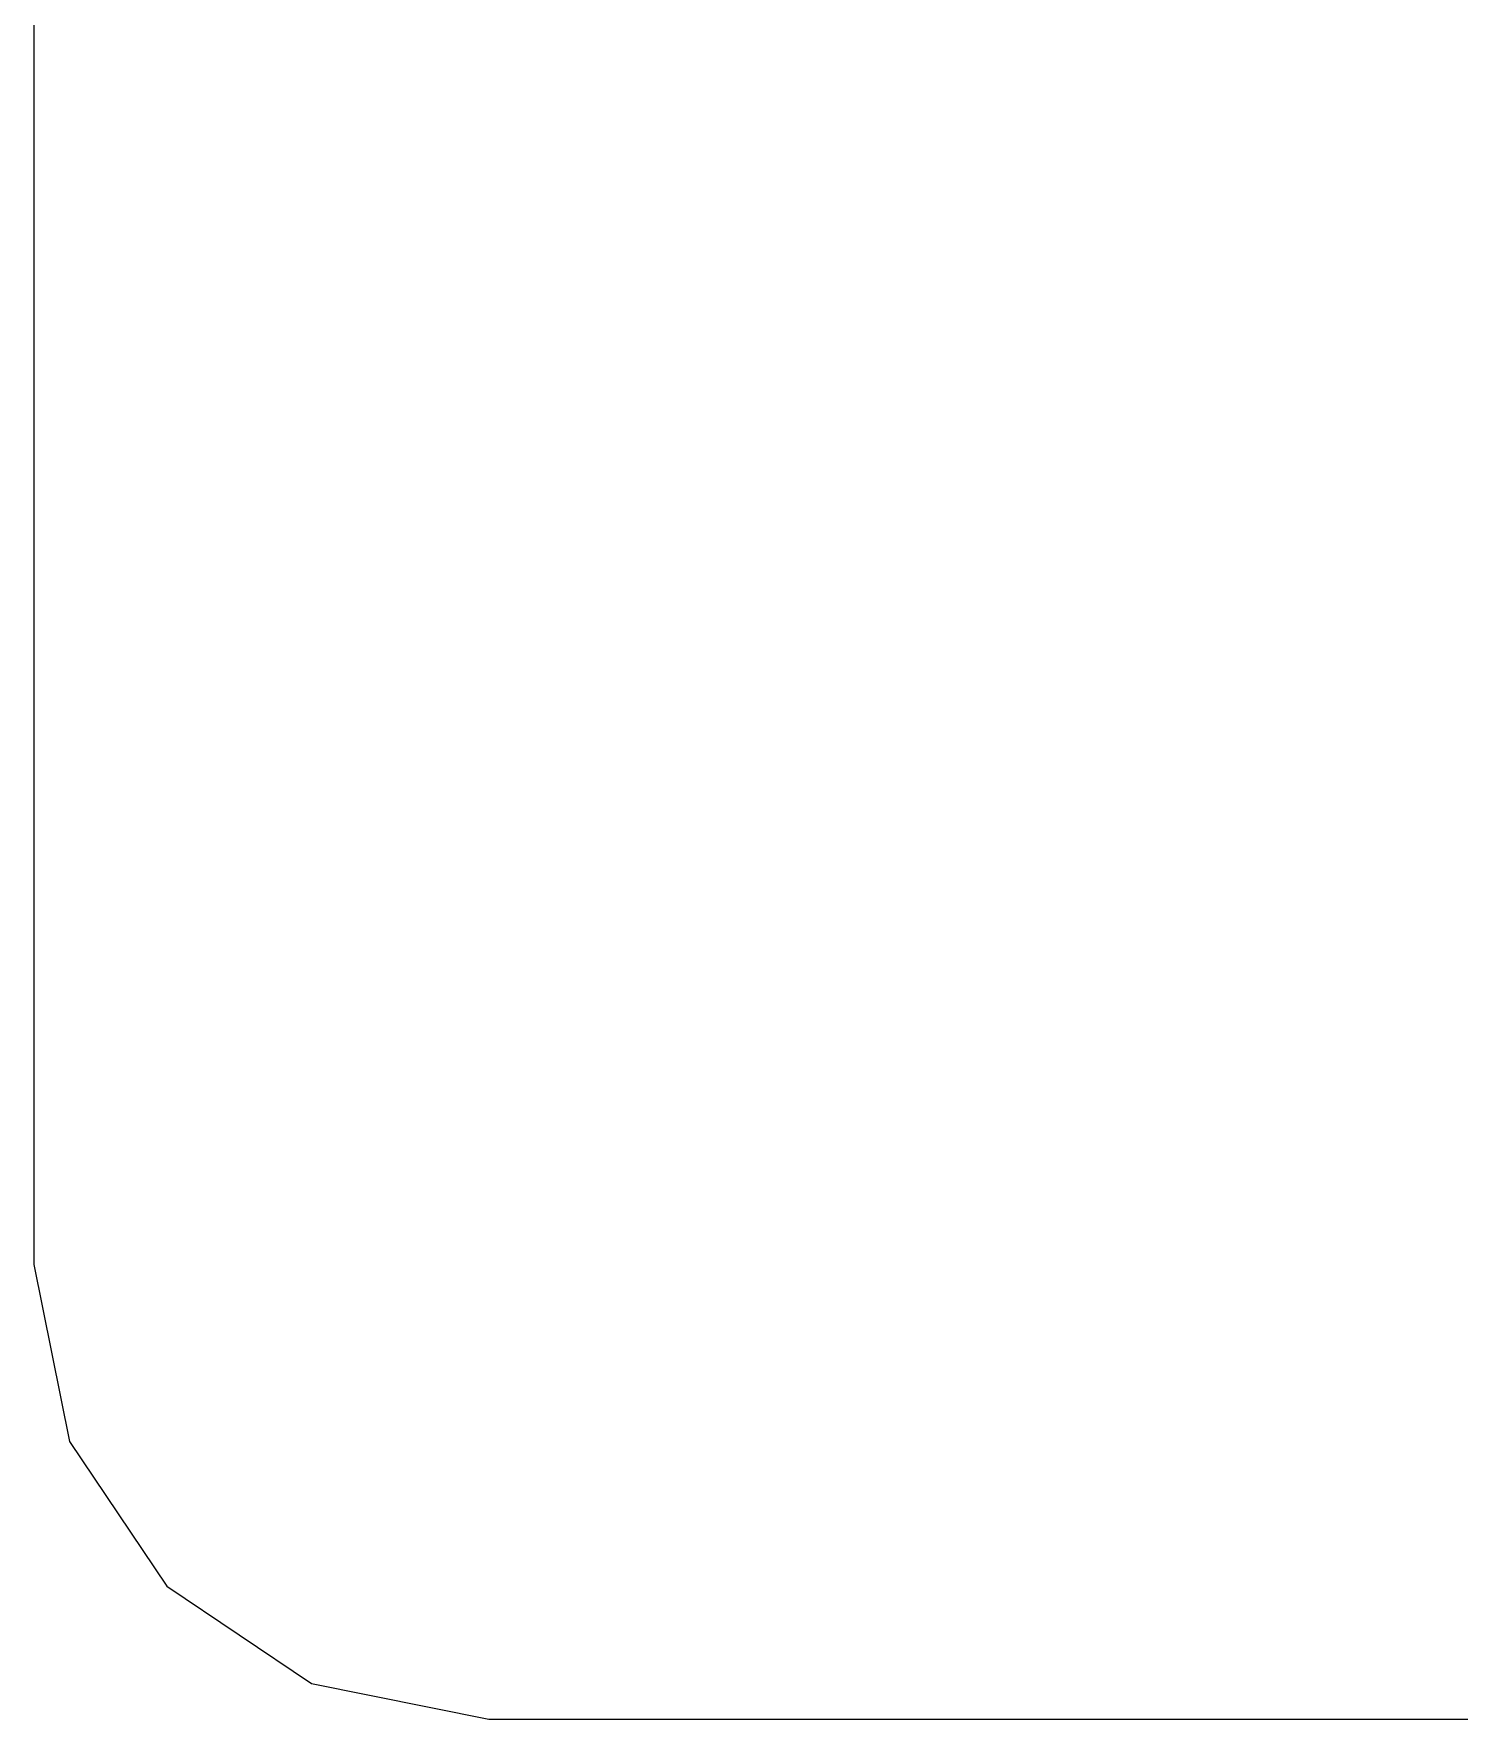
# Model space of a CAD drawing. Extents: x -8 to 237, y -180 to 890.
# Drawn here: x -8.38 to -3.1, y 213.93 to 220.18 of the extents above; entities that cross this region are included whole.
import ezdxf

# ---------------------------------------------------------------- set-up
doc = ezdxf.new("R2010")
doc.units = 0

msp = doc.modelspace()

# ---------------------------------------------------------------- linework, layer by layer
at = {"layer": 'Layer 1'}
for p, q in [((-8.38086, 222.31344), (-8.38086, 215.619)), ((-8.38086, 222.31344), (-8.38086, 215.619)), ((-8.38086, 222.31344), (-8.38086, 215.619)), ((-8.38086, 222.31344), (-8.38086, 215.619)), ((-8.38086, 222.31344), (-8.38086, 215.619)), ((-8.38086, 222.31344), (-8.38086, 215.619)), ((-8.38086, 222.31344), (-8.38086, 215.619)), ((-8.38086, 222.31344), (-8.38086, 215.619)), ((-8.38086, 222.31344), (-8.38086, 215.619)), ((-8.38086, 222.31344), (-8.38086, 215.619)), ((-8.38086, 222.31344), (-8.38086, 215.619)), ((-8.38086, 222.31344), (-8.38086, 215.619)), ((-8.38086, 222.31344), (-8.38086, 215.619)), ((-8.38086, 222.31344), (-8.38086, 215.619)), ((-8.38086, 222.31344), (-8.38086, 215.619)), ((-8.38086, 222.31344), (-8.38086, 215.619)), ((-8.38086, 222.31344), (-8.38086, 215.619)), ((-8.38086, 222.31344), (-8.38086, 215.619)), ((-8.38086, 222.31344), (-8.38086, 215.619)), ((-8.38086, 222.31344), (-8.38086, 215.619)), ((-8.38086, 222.31344), (-8.38086, 215.619)), ((-8.38086, 222.31344), (-8.38086, 215.619)), ((-8.38086, 222.31344), (-8.38086, 215.619)), ((-8.38086, 222.31344), (-8.38086, 215.619)), ((-8.38086, 222.31344), (-8.38086, 215.619)), ((-8.38086, 222.31344), (-8.38086, 215.619)), ((-8.38086, 222.31344), (-8.38086, 215.619)), ((-8.38086, 222.31344), (-8.38086, 215.619)), ((-8.38086, 222.31344), (-8.38086, 215.619)), ((-8.38086, 222.31344), (-8.38086, 215.619)), ((-8.38086, 222.31344), (-8.38086, 215.619)), ((-8.38086, 222.31344), (-8.38086, 215.619)), ((-8.38086, 222.31344), (-8.38086, 215.619)), ((-8.38086, 222.31344), (-8.38086, 215.619)), ((-8.38086, 222.31344), (-8.38086, 215.619)), ((-8.38086, 222.31344), (-8.38086, 215.619)), ((-8.38086, 222.31344), (-8.38086, 215.619)), ((-8.38086, 222.31344), (-8.38086, 215.619)), ((-8.38086, 222.31344), (-8.38086, 215.619)), ((-8.38086, 222.31344), (-8.38086, 215.619)), ((-8.38086, 222.31344), (-8.38086, 215.619)), ((-8.38086, 222.31344), (-8.38086, 215.619)), ((-8.38086, 222.31344), (-8.38086, 215.619)), ((-8.38086, 222.31344), (-8.38086, 215.619)), ((-8.38086, 222.31344), (-8.38086, 215.619)), ((-8.38086, 222.31344), (-8.38086, 215.619)), ((-8.38086, 222.31344), (-8.38086, 215.619)), ((-8.38086, 222.31344), (-8.38086, 215.619)), ((-8.38086, 222.31344), (-8.38086, 215.619)), ((-8.38086, 222.31344), (-8.38086, 215.619)), ((-8.38086, 222.31344), (-8.38086, 215.619)), ((-8.38086, 222.31344), (-8.38086, 215.619)), ((-8.38086, 222.31344), (-8.38086, 215.619)), ((-8.38086, 222.31344), (-8.38086, 215.619)), ((-8.38086, 222.31344), (-8.38086, 215.619)), ((-8.38086, 222.31344), (-8.38086, 215.619)), ((-8.38086, 222.31344), (-8.38086, 215.619)), ((-8.38086, 222.31344), (-8.38086, 215.619)), ((-8.38086, 222.31344), (-8.38086, 215.619)), ((-8.38086, 222.31344), (-8.38086, 215.619)), ((-8.38086, 222.31344), (-8.38086, 215.619)), ((-8.38086, 222.31344), (-8.38086, 215.619)), ((-8.38086, 222.31344), (-8.38086, 215.619)), ((-8.38086, 222.31344), (-8.38086, 215.619)), ((-8.38086, 222.31344), (-8.38086, 215.619)), ((-8.38086, 222.31344), (-8.38086, 215.619)), ((-8.38086, 222.31344), (-8.38086, 215.619)), ((-8.38086, 222.31344), (-8.38086, 215.619)), ((-8.38086, 222.31344), (-8.38086, 215.619)), ((-8.38086, 222.31344), (-8.38086, 215.619)), ((-8.38086, 222.31344), (-8.38086, 215.619)), ((-8.38086, 222.31344), (-8.38086, 215.619)), ((-8.38086, 222.31344), (-8.38086, 215.619)), ((-8.38086, 222.31344), (-8.38086, 215.619)), ((-8.38086, 222.31344), (-8.38086, 215.619)), ((-8.38086, 222.31344), (-8.38086, 215.619)), ((-8.38086, 222.31344), (-8.38086, 215.619)), ((-8.38086, 222.31344), (-8.38086, 215.619)), ((-8.38086, 222.31344), (-8.38086, 215.619)), ((-8.38086, 222.31344), (-8.38086, 215.619)), ((-8.38086, 222.31344), (-8.38086, 215.619)), ((-8.38086, 222.31344), (-8.38086, 215.619)), ((-8.38086, 222.31344), (-8.38086, 215.619)), ((-8.38086, 222.31344), (-8.38086, 215.619)), ((-8.38086, 222.31344), (-8.38086, 215.619)), ((-8.38086, 222.31344), (-8.38086, 215.619)), ((-8.38086, 222.31344), (-8.38086, 215.619)), ((-8.38086, 222.31344), (-8.38086, 215.619)), ((-8.38086, 222.31344), (-8.38086, 215.619)), ((-8.38086, 222.31344), (-8.38086, 215.619)), ((-8.38086, 222.31344), (-8.38086, 215.619)), ((-8.38086, 222.31344), (-8.38086, 215.619)), ((-8.38086, 222.31344), (-8.38086, 215.619)), ((-8.38086, 222.31344), (-8.38086, 215.619)), ((-8.38086, 222.31344), (-8.38086, 215.619)), ((-8.38086, 222.31344), (-8.38086, 215.619)), ((-8.38086, 222.31344), (-8.38086, 215.619)), ((-8.38086, 222.31344), (-8.38086, 215.619)), ((-8.38086, 222.31344), (-8.38086, 215.619)), ((-8.38086, 222.31344), (-8.38086, 215.619)), ((-8.38086, 222.31344), (-8.38086, 215.619)), ((-8.38086, 222.31344), (-8.38086, 215.619)), ((-8.38086, 222.31344), (-8.38086, 215.619)), ((-8.38086, 222.31344), (-8.38086, 215.619)), ((-8.38086, 222.31344), (-8.38086, 215.619)), ((-8.38086, 222.31344), (-8.38086, 215.619)), ((-8.38086, 222.31344), (-8.38086, 215.619)), ((-8.38086, 222.31344), (-8.38086, 215.619)), ((-8.38086, 222.31344), (-8.38086, 215.619)), ((-8.38086, 222.31344), (-8.38086, 215.619)), ((-8.38086, 222.31344), (-8.38086, 215.619)), ((-8.38086, 222.31344), (-8.38086, 215.619)), ((-8.38086, 222.31344), (-8.38086, 215.619)), ((-8.38086, 222.31344), (-8.38086, 215.619)), ((-8.38086, 222.31344), (-8.38086, 215.619)), ((-8.38086, 222.31344), (-8.38086, 215.619)), ((-8.38086, 222.31344), (-8.38086, 215.619)), ((-8.38086, 222.31344), (-8.38086, 215.619)), ((-8.38086, 222.31344), (-8.38086, 215.619)), ((-8.38086, 222.31344), (-8.38086, 215.619)), ((-8.38086, 222.31344), (-8.38086, 215.619)), ((-8.38086, 222.31344), (-8.38086, 215.619)), ((-8.38086, 222.31344), (-8.38086, 215.619)), ((-8.38086, 222.31344), (-8.38086, 215.619)), ((-8.38086, 215.619), (-8.248299, 214.962406)), ((-8.38086, 215.619), (-8.248299, 214.962406)), ((-8.38086, 215.619), (-8.248299, 214.962406)), ((-8.38086, 215.619), (-8.248299, 214.962406)), ((-8.38086, 215.619), (-8.248299, 214.962406)), ((-8.38086, 215.619), (-8.248299, 214.962406)), ((-8.38086, 215.619), (-8.248299, 214.962406)), ((-8.38086, 215.619), (-8.248299, 214.962406)), ((-8.38086, 215.619), (-8.248299, 214.962406)), ((-8.38086, 215.619), (-8.248299, 214.962406)), ((-8.38086, 215.619), (-8.248299, 214.962406)), ((-8.38086, 215.619), (-8.248299, 214.962406)), ((-8.38086, 215.619), (-8.248299, 214.962406)), ((-8.38086, 215.619), (-8.248299, 214.962406)), ((-8.38086, 215.619), (-8.248299, 214.962406)), ((-8.38086, 215.619), (-8.248299, 214.962406)), ((-8.38086, 215.619), (-8.248299, 214.962406)), ((-8.38086, 215.619), (-8.248299, 214.962406)), ((-8.38086, 215.619), (-8.248299, 214.962406)), ((-8.38086, 215.619), (-8.248299, 214.962406)), ((-8.38086, 215.619), (-8.248299, 214.962406)), ((-8.38086, 215.619), (-8.248299, 214.962406)), ((-8.38086, 215.619), (-8.248299, 214.962406)), ((-8.38086, 215.619), (-8.248299, 214.962406)), ((-8.38086, 215.619), (-8.248299, 214.962406)), ((-8.38086, 215.619), (-8.248299, 214.962406)), ((-8.38086, 215.619), (-8.248299, 214.962406)), ((-8.38086, 215.619), (-8.248299, 214.962406)), ((-8.38086, 215.619), (-8.248299, 214.962406)), ((-8.38086, 215.619), (-8.248299, 214.962406)), ((-8.38086, 215.619), (-8.248299, 214.962406)), ((-8.38086, 215.619), (-8.248299, 214.962406)), ((-8.38086, 215.619), (-8.248299, 214.962406)), ((-8.38086, 215.619), (-8.248299, 214.962406)), ((-8.38086, 215.619), (-8.248299, 214.962406)), ((-8.38086, 215.619), (-8.248299, 214.962406)), ((-8.38086, 215.619), (-8.248299, 214.962406)), ((-8.38086, 215.619), (-8.248299, 214.962406)), ((-8.38086, 215.619), (-8.248299, 214.962406)), ((-8.38086, 215.619), (-8.248299, 214.962406)), ((-8.38086, 215.619), (-8.248299, 214.962406)), ((-8.38086, 215.619), (-8.248299, 214.962406)), ((-8.38086, 215.619), (-8.248299, 214.962406)), ((-8.38086, 215.619), (-8.248299, 214.962406)), ((-8.38086, 215.619), (-8.248299, 214.962406)), ((-8.38086, 215.619), (-8.248299, 214.962406)), ((-8.38086, 215.619), (-8.248299, 214.962406)), ((-8.38086, 215.619), (-8.248299, 214.962406)), ((-8.38086, 215.619), (-8.248299, 214.962406)), ((-8.38086, 215.619), (-8.248299, 214.962406)), ((-8.38086, 215.619), (-8.248299, 214.962406)), ((-8.38086, 215.619), (-8.248299, 214.962406)), ((-8.38086, 215.619), (-8.248299, 214.962406)), ((-8.38086, 215.619), (-8.248299, 214.962406)), ((-8.38086, 215.619), (-8.248299, 214.962406)), ((-8.38086, 215.619), (-8.248299, 214.962406)), ((-8.38086, 215.619), (-8.248299, 214.962406)), ((-8.38086, 215.619), (-8.248299, 214.962406)), ((-8.38086, 215.619), (-8.248299, 214.962406)), ((-8.38086, 215.619), (-8.248299, 214.962406)), ((-8.38086, 215.619), (-8.248299, 214.962406)), ((-8.38086, 215.619), (-8.248299, 214.962406)), ((-8.38086, 215.619), (-8.248299, 214.962406)), ((-8.38086, 215.619), (-8.248299, 214.962406)), ((-8.38086, 215.619), (-8.248299, 214.962406)), ((-8.38086, 215.619), (-8.248299, 214.962406)), ((-8.38086, 215.619), (-8.248299, 214.962406)), ((-8.38086, 215.619), (-8.248299, 214.962406)), ((-8.38086, 215.619), (-8.248299, 214.962406)), ((-8.38086, 215.619), (-8.248299, 214.962406)), ((-8.38086, 215.619), (-8.248299, 214.962406)), ((-8.38086, 215.619), (-8.248299, 214.962406)), ((-8.38086, 215.619), (-8.248299, 214.962406)), ((-8.38086, 215.619), (-8.248299, 214.962406)), ((-8.38086, 215.619), (-8.248299, 214.962406)), ((-8.38086, 215.619), (-8.248299, 214.962406)), ((-8.38086, 215.619), (-8.248299, 214.962406)), ((-8.38086, 215.619), (-8.248299, 214.962406)), ((-8.38086, 215.619), (-8.248299, 214.962406)), ((-8.38086, 215.619), (-8.248299, 214.962406)), ((-8.38086, 215.619), (-8.248299, 214.962406)), ((-8.38086, 215.619), (-8.248299, 214.962406)), ((-8.38086, 215.619), (-8.248299, 214.962406)), ((-8.38086, 215.619), (-8.248299, 214.962406)), ((-8.38086, 215.619), (-8.248299, 214.962406)), ((-8.38086, 215.619), (-8.248299, 214.962406)), ((-8.38086, 215.619), (-8.248299, 214.962406)), ((-8.38086, 215.619), (-8.248299, 214.962406)), ((-8.38086, 215.619), (-8.248299, 214.962406)), ((-8.38086, 215.619), (-8.248299, 214.962406)), ((-8.38086, 215.619), (-8.248299, 214.962406)), ((-8.38086, 215.619), (-8.248299, 214.962406)), ((-8.38086, 215.619), (-8.248299, 214.962406)), ((-8.38086, 215.619), (-8.248299, 214.962406)), ((-8.38086, 215.619), (-8.248299, 214.962406)), ((-8.38086, 215.619), (-8.248299, 214.962406)), ((-8.38086, 215.619), (-8.248299, 214.962406)), ((-8.38086, 215.619), (-8.248299, 214.962406)), ((-8.38086, 215.619), (-8.248299, 214.962406)), ((-8.38086, 215.619), (-8.248299, 214.962406)), ((-8.38086, 215.619), (-8.248299, 214.962406)), ((-8.38086, 215.619), (-8.248299, 214.962406)), ((-8.38086, 215.619), (-8.248299, 214.962406)), ((-8.38086, 215.619), (-8.248299, 214.962406)), ((-8.38086, 215.619), (-8.248299, 214.962406)), ((-8.38086, 215.619), (-8.248299, 214.962406)), ((-8.38086, 215.619), (-8.248299, 214.962406)), ((-8.38086, 215.619), (-8.248299, 214.962406)), ((-8.38086, 215.619), (-8.248299, 214.962406)), ((-8.38086, 215.619), (-8.248299, 214.962406)), ((-8.38086, 215.619), (-8.248299, 214.962406)), ((-8.38086, 215.619), (-8.248299, 214.962406)), ((-8.38086, 215.619), (-8.248299, 214.962406)), ((-8.38086, 215.619), (-8.248299, 214.962406)), ((-8.38086, 215.619), (-8.248299, 214.962406)), ((-8.38086, 215.619), (-8.248299, 214.962406)), ((-8.38086, 215.619), (-8.248299, 214.962406)), ((-8.38086, 215.619), (-8.248299, 214.962406)), ((-8.38086, 215.619), (-8.248299, 214.962406)), ((-8.38086, 215.619), (-8.248299, 214.962406)), ((-8.38086, 215.619), (-8.248299, 214.962406)), ((-8.38086, 215.619), (-8.248299, 214.962406)), ((-8.38086, 215.619), (-8.248299, 214.962406)), ((-8.38086, 215.619), (-8.248299, 214.962406)), ((-8.248299, 214.962406), (-7.886795, 214.426224)), ((-8.248299, 214.962406), (-7.886795, 214.426224)), ((-8.248299, 214.962406), (-7.886795, 214.426224)), ((-8.248299, 214.962406), (-7.886795, 214.426224)), ((-8.248299, 214.962406), (-7.886795, 214.426224)), ((-8.248299, 214.962406), (-7.886795, 214.426224)), ((-8.248299, 214.962406), (-7.886795, 214.426224)), ((-8.248299, 214.962406), (-7.886795, 214.426224)), ((-8.248299, 214.962406), (-7.886795, 214.426224)), ((-8.248299, 214.962406), (-7.886795, 214.426224)), ((-8.248299, 214.962406), (-7.886795, 214.426224)), ((-8.248299, 214.962406), (-7.886795, 214.426224)), ((-8.248299, 214.962406), (-7.886795, 214.426224)), ((-8.248299, 214.962406), (-7.886795, 214.426224)), ((-8.248299, 214.962406), (-7.886795, 214.426224)), ((-8.248299, 214.962406), (-7.886795, 214.426224)), ((-8.248299, 214.962406), (-7.886795, 214.426224)), ((-8.248299, 214.962406), (-7.886795, 214.426224)), ((-8.248299, 214.962406), (-7.886795, 214.426224)), ((-8.248299, 214.962406), (-7.886795, 214.426224)), ((-8.248299, 214.962406), (-7.886795, 214.426224)), ((-8.248299, 214.962406), (-7.886795, 214.426224)), ((-8.248299, 214.962406), (-7.886795, 214.426224)), ((-8.248299, 214.962406), (-7.886795, 214.426224)), ((-8.248299, 214.962406), (-7.886795, 214.426224)), ((-8.248299, 214.962406), (-7.886795, 214.426224)), ((-8.248299, 214.962406), (-7.886795, 214.426224)), ((-8.248299, 214.962406), (-7.886795, 214.426224)), ((-8.248299, 214.962406), (-7.886795, 214.426224)), ((-8.248299, 214.962406), (-7.886795, 214.426224)), ((-8.248299, 214.962406), (-7.886795, 214.426224)), ((-8.248299, 214.962406), (-7.886795, 214.426224)), ((-8.248299, 214.962406), (-7.886795, 214.426224)), ((-8.248299, 214.962406), (-7.886795, 214.426224)), ((-8.248299, 214.962406), (-7.886795, 214.426224)), ((-8.248299, 214.962406), (-7.886795, 214.426224)), ((-8.248299, 214.962406), (-7.886795, 214.426224)), ((-8.248299, 214.962406), (-7.886795, 214.426224)), ((-8.248299, 214.962406), (-7.886795, 214.426224)), ((-8.248299, 214.962406), (-7.886795, 214.426224)), ((-8.248299, 214.962406), (-7.886795, 214.426224)), ((-8.248299, 214.962406), (-7.886795, 214.426224)), ((-8.248299, 214.962406), (-7.886795, 214.426224)), ((-8.248299, 214.962406), (-7.886795, 214.426224)), ((-8.248299, 214.962406), (-7.886795, 214.426224)), ((-8.248299, 214.962406), (-7.886795, 214.426224)), ((-8.248299, 214.962406), (-7.886795, 214.426224)), ((-8.248299, 214.962406), (-7.886795, 214.426224)), ((-8.248299, 214.962406), (-7.886795, 214.426224)), ((-8.248299, 214.962406), (-7.886795, 214.426224)), ((-8.248299, 214.962406), (-7.886795, 214.426224)), ((-8.248299, 214.962406), (-7.886795, 214.426224)), ((-8.248299, 214.962406), (-7.886795, 214.426224)), ((-8.248299, 214.962406), (-7.886795, 214.426224)), ((-8.248299, 214.962406), (-7.886795, 214.426224)), ((-8.248299, 214.962406), (-7.886795, 214.426224)), ((-8.248299, 214.962406), (-7.886795, 214.426224)), ((-8.248299, 214.962406), (-7.886795, 214.426224)), ((-8.248299, 214.962406), (-7.886795, 214.426224)), ((-8.248299, 214.962406), (-7.886795, 214.426224)), ((-8.248299, 214.962406), (-7.886795, 214.426224)), ((-8.248299, 214.962406), (-7.886795, 214.426224)), ((-8.248299, 214.962406), (-7.886795, 214.426224)), ((-8.248299, 214.962406), (-7.886795, 214.426224)), ((-8.248299, 214.962406), (-7.886795, 214.426224)), ((-8.248299, 214.962406), (-7.886795, 214.426224)), ((-8.248299, 214.962406), (-7.886795, 214.426224)), ((-8.248299, 214.962406), (-7.886795, 214.426224)), ((-8.248299, 214.962406), (-7.886795, 214.426224)), ((-8.248299, 214.962406), (-7.886795, 214.426224)), ((-8.248299, 214.962406), (-7.886795, 214.426224)), ((-8.248299, 214.962406), (-7.886795, 214.426224)), ((-8.248299, 214.962406), (-7.886795, 214.426224)), ((-8.248299, 214.962406), (-7.886795, 214.426224)), ((-8.248299, 214.962406), (-7.886795, 214.426224)), ((-8.248299, 214.962406), (-7.886795, 214.426224)), ((-8.248299, 214.962406), (-7.886795, 214.426224)), ((-8.248299, 214.962406), (-7.886795, 214.426224)), ((-8.248299, 214.962406), (-7.886795, 214.426224)), ((-8.248299, 214.962406), (-7.886795, 214.426224)), ((-8.248299, 214.962406), (-7.886795, 214.426224)), ((-8.248299, 214.962406), (-7.886795, 214.426224)), ((-8.248299, 214.962406), (-7.886795, 214.426224)), ((-8.248299, 214.962406), (-7.886795, 214.426224)), ((-8.248299, 214.962406), (-7.886795, 214.426224)), ((-8.248299, 214.962406), (-7.886795, 214.426224)), ((-8.248299, 214.962406), (-7.886795, 214.426224)), ((-8.248299, 214.962406), (-7.886795, 214.426224)), ((-8.248299, 214.962406), (-7.886795, 214.426224)), ((-8.248299, 214.962406), (-7.886795, 214.426224)), ((-8.248299, 214.962406), (-7.886795, 214.426224)), ((-8.248299, 214.962406), (-7.886795, 214.426224)), ((-8.248299, 214.962406), (-7.886795, 214.426224)), ((-8.248299, 214.962406), (-7.886795, 214.426224)), ((-8.248299, 214.962406), (-7.886795, 214.426224)), ((-8.248299, 214.962406), (-7.886795, 214.426224)), ((-8.248299, 214.962406), (-7.886795, 214.426224)), ((-8.248299, 214.962406), (-7.886795, 214.426224)), ((-8.248299, 214.962406), (-7.886795, 214.426224)), ((-8.248299, 214.962406), (-7.886795, 214.426224)), ((-8.248299, 214.962406), (-7.886795, 214.426224)), ((-8.248299, 214.962406), (-7.886795, 214.426224)), ((-8.248299, 214.962406), (-7.886795, 214.426224)), ((-8.248299, 214.962406), (-7.886795, 214.426224)), ((-8.248299, 214.962406), (-7.886795, 214.426224)), ((-8.248299, 214.962406), (-7.886795, 214.426224)), ((-8.248299, 214.962406), (-7.886795, 214.426224)), ((-8.248299, 214.962406), (-7.886795, 214.426224)), ((-8.248299, 214.962406), (-7.886795, 214.426224)), ((-8.248299, 214.962406), (-7.886795, 214.426224)), ((-8.248299, 214.962406), (-7.886795, 214.426224)), ((-8.248299, 214.962406), (-7.886795, 214.426224)), ((-8.248299, 214.962406), (-7.886795, 214.426224)), ((-8.248299, 214.962406), (-7.886795, 214.426224)), ((-8.248299, 214.962406), (-7.886795, 214.426224)), ((-8.248299, 214.962406), (-7.886795, 214.426224)), ((-8.248299, 214.962406), (-7.886795, 214.426224)), ((-8.248299, 214.962406), (-7.886795, 214.426224)), ((-8.248299, 214.962406), (-7.886795, 214.426224)), ((-8.248299, 214.962406), (-7.886795, 214.426224)), ((-8.248299, 214.962406), (-7.886795, 214.426224)), ((-8.248299, 214.962406), (-7.886795, 214.426224)), ((-8.248299, 214.962406), (-7.886795, 214.426224)), ((-8.248299, 214.962406), (-7.886795, 214.426224)), ((-7.886795, 214.426224), (-7.350613, 214.06472)), ((-7.886795, 214.426224), (-7.350613, 214.06472)), ((-7.886795, 214.426224), (-7.350613, 214.06472)), ((-7.886795, 214.426224), (-7.350613, 214.06472)), ((-7.886795, 214.426224), (-7.350613, 214.06472)), ((-7.886795, 214.426224), (-7.350613, 214.06472)), ((-7.886795, 214.426224), (-7.350613, 214.06472)), ((-7.886795, 214.426224), (-7.350613, 214.06472)), ((-7.886795, 214.426224), (-7.350613, 214.06472)), ((-7.886795, 214.426224), (-7.350613, 214.06472)), ((-7.886795, 214.426224), (-7.350613, 214.06472)), ((-7.886795, 214.426224), (-7.350613, 214.06472)), ((-7.886795, 214.426224), (-7.350613, 214.06472)), ((-7.886795, 214.426224), (-7.350613, 214.06472)), ((-7.886795, 214.426224), (-7.350613, 214.06472)), ((-7.886795, 214.426224), (-7.350613, 214.06472)), ((-7.886795, 214.426224), (-7.350613, 214.06472)), ((-7.886795, 214.426224), (-7.350613, 214.06472)), ((-7.886795, 214.426224), (-7.350613, 214.06472)), ((-7.886795, 214.426224), (-7.350613, 214.06472)), ((-7.886795, 214.426224), (-7.350613, 214.06472)), ((-7.886795, 214.426224), (-7.350613, 214.06472)), ((-7.886795, 214.426224), (-7.350613, 214.06472)), ((-7.886795, 214.426224), (-7.350613, 214.06472)), ((-7.886795, 214.426224), (-7.350613, 214.06472)), ((-7.886795, 214.426224), (-7.350613, 214.06472)), ((-7.886795, 214.426224), (-7.350613, 214.06472)), ((-7.886795, 214.426224), (-7.350613, 214.06472)), ((-7.886795, 214.426224), (-7.350613, 214.06472)), ((-7.886795, 214.426224), (-7.350613, 214.06472)), ((-7.886795, 214.426224), (-7.350613, 214.06472)), ((-7.886795, 214.426224), (-7.350613, 214.06472)), ((-7.886795, 214.426224), (-7.350613, 214.06472)), ((-7.886795, 214.426224), (-7.350613, 214.06472)), ((-7.886795, 214.426224), (-7.350613, 214.06472)), ((-7.886795, 214.426224), (-7.350613, 214.06472)), ((-7.886795, 214.426224), (-7.350613, 214.06472)), ((-7.886795, 214.426224), (-7.350613, 214.06472)), ((-7.886795, 214.426224), (-7.350613, 214.06472)), ((-7.886795, 214.426224), (-7.350613, 214.06472)), ((-7.886795, 214.426224), (-7.350613, 214.06472)), ((-7.886795, 214.426224), (-7.350613, 214.06472)), ((-7.886795, 214.426224), (-7.350613, 214.06472)), ((-7.886795, 214.426224), (-7.350613, 214.06472)), ((-7.886795, 214.426224), (-7.350613, 214.06472)), ((-7.886795, 214.426224), (-7.350613, 214.06472)), ((-7.886795, 214.426224), (-7.350613, 214.06472)), ((-7.886795, 214.426224), (-7.350613, 214.06472)), ((-7.886795, 214.426224), (-7.350613, 214.06472)), ((-7.886795, 214.426224), (-7.350613, 214.06472)), ((-7.886795, 214.426224), (-7.350613, 214.06472)), ((-7.886795, 214.426224), (-7.350613, 214.06472)), ((-7.886795, 214.426224), (-7.350613, 214.06472)), ((-7.886795, 214.426224), (-7.350613, 214.06472)), ((-7.886795, 214.426224), (-7.350613, 214.06472)), ((-7.886795, 214.426224), (-7.350613, 214.06472)), ((-7.886795, 214.426224), (-7.350613, 214.06472)), ((-7.886795, 214.426224), (-7.350613, 214.06472)), ((-7.886795, 214.426224), (-7.350613, 214.06472)), ((-7.886795, 214.426224), (-7.350613, 214.06472)), ((-7.886795, 214.426224), (-7.350613, 214.06472)), ((-7.886795, 214.426224), (-7.350613, 214.06472)), ((-7.886795, 214.426224), (-7.350613, 214.06472)), ((-7.886795, 214.426224), (-7.350613, 214.06472)), ((-7.886795, 214.426224), (-7.350613, 214.06472)), ((-7.886795, 214.426224), (-7.350613, 214.06472)), ((-7.886795, 214.426224), (-7.350613, 214.06472)), ((-7.886795, 214.426224), (-7.350613, 214.06472)), ((-7.886795, 214.426224), (-7.350613, 214.06472)), ((-7.886795, 214.426224), (-7.350613, 214.06472)), ((-7.886795, 214.426224), (-7.350613, 214.06472)), ((-7.886795, 214.426224), (-7.350613, 214.06472)), ((-7.886795, 214.426224), (-7.350613, 214.06472)), ((-7.886795, 214.426224), (-7.350613, 214.06472)), ((-7.886795, 214.426224), (-7.350613, 214.06472)), ((-7.886795, 214.426224), (-7.350613, 214.06472)), ((-7.886795, 214.426224), (-7.350613, 214.06472)), ((-7.886795, 214.426224), (-7.350613, 214.06472)), ((-7.886795, 214.426224), (-7.350613, 214.06472)), ((-7.886795, 214.426224), (-7.350613, 214.06472)), ((-7.886795, 214.426224), (-7.350613, 214.06472)), ((-7.886795, 214.426224), (-7.350613, 214.06472)), ((-7.886795, 214.426224), (-7.350613, 214.06472)), ((-7.886795, 214.426224), (-7.350613, 214.06472)), ((-7.886795, 214.426224), (-7.350613, 214.06472)), ((-7.886795, 214.426224), (-7.350613, 214.06472)), ((-7.886795, 214.426224), (-7.350613, 214.06472)), ((-7.886795, 214.426224), (-7.350613, 214.06472)), ((-7.886795, 214.426224), (-7.350613, 214.06472)), ((-7.886795, 214.426224), (-7.350613, 214.06472)), ((-7.886795, 214.426224), (-7.350613, 214.06472)), ((-7.886795, 214.426224), (-7.350613, 214.06472)), ((-7.886795, 214.426224), (-7.350613, 214.06472)), ((-7.886795, 214.426224), (-7.350613, 214.06472)), ((-7.886795, 214.426224), (-7.350613, 214.06472)), ((-7.886795, 214.426224), (-7.350613, 214.06472)), ((-7.886795, 214.426224), (-7.350613, 214.06472)), ((-7.886795, 214.426224), (-7.350613, 214.06472)), ((-7.886795, 214.426224), (-7.350613, 214.06472)), ((-7.886795, 214.426224), (-7.350613, 214.06472)), ((-7.886795, 214.426224), (-7.350613, 214.06472)), ((-7.886795, 214.426224), (-7.350613, 214.06472)), ((-7.886795, 214.426224), (-7.350613, 214.06472)), ((-7.886795, 214.426224), (-7.350613, 214.06472)), ((-7.886795, 214.426224), (-7.350613, 214.06472)), ((-7.886795, 214.426224), (-7.350613, 214.06472)), ((-7.886795, 214.426224), (-7.350613, 214.06472)), ((-7.886795, 214.426224), (-7.350613, 214.06472)), ((-7.886795, 214.426224), (-7.350613, 214.06472)), ((-7.886795, 214.426224), (-7.350613, 214.06472)), ((-7.886795, 214.426224), (-7.350613, 214.06472)), ((-7.886795, 214.426224), (-7.350613, 214.06472)), ((-7.886795, 214.426224), (-7.350613, 214.06472)), ((-7.886795, 214.426224), (-7.350613, 214.06472)), ((-7.886795, 214.426224), (-7.350613, 214.06472)), ((-7.886795, 214.426224), (-7.350613, 214.06472)), ((-7.886795, 214.426224), (-7.350613, 214.06472)), ((-7.886795, 214.426224), (-7.350613, 214.06472)), ((-7.886795, 214.426224), (-7.350613, 214.06472)), ((-7.886795, 214.426224), (-7.350613, 214.06472)), ((-7.886795, 214.426224), (-7.350613, 214.06472)), ((-7.886795, 214.426224), (-7.350613, 214.06472)), ((-7.886795, 214.426224), (-7.350613, 214.06472)), ((-7.886795, 214.426224), (-7.350613, 214.06472)), ((-7.350613, 214.06472), (-6.69402, 213.93216)), ((-7.350613, 214.06472), (-6.69402, 213.93216)), ((-7.350613, 214.06472), (-6.69402, 213.93216)), ((-7.350613, 214.06472), (-6.69402, 213.93216)), ((-7.350613, 214.06472), (-6.69402, 213.93216)), ((-7.350613, 214.06472), (-6.69402, 213.93216)), ((-7.350613, 214.06472), (-6.69402, 213.93216)), ((-7.350613, 214.06472), (-6.69402, 213.93216)), ((-7.350613, 214.06472), (-6.69402, 213.93216)), ((-7.350613, 214.06472), (-6.69402, 213.93216)), ((-7.350613, 214.06472), (-6.69402, 213.93216)), ((-7.350613, 214.06472), (-6.69402, 213.93216)), ((-7.350613, 214.06472), (-6.69402, 213.93216)), ((-7.350613, 214.06472), (-6.69402, 213.93216)), ((-7.350613, 214.06472), (-6.69402, 213.93216)), ((-7.350613, 214.06472), (-6.69402, 213.93216)), ((-7.350613, 214.06472), (-6.69402, 213.93216)), ((-7.350613, 214.06472), (-6.69402, 213.93216)), ((-7.350613, 214.06472), (-6.69402, 213.93216)), ((-7.350613, 214.06472), (-6.69402, 213.93216)), ((-7.350613, 214.06472), (-6.69402, 213.93216)), ((-7.350613, 214.06472), (-6.69402, 213.93216)), ((-7.350613, 214.06472), (-6.69402, 213.93216)), ((-7.350613, 214.06472), (-6.69402, 213.93216)), ((-7.350613, 214.06472), (-6.69402, 213.93216)), ((-7.350613, 214.06472), (-6.69402, 213.93216)), ((-7.350613, 214.06472), (-6.69402, 213.93216)), ((-7.350613, 214.06472), (-6.69402, 213.93216)), ((-7.350613, 214.06472), (-6.69402, 213.93216)), ((-7.350613, 214.06472), (-6.69402, 213.93216)), ((-7.350613, 214.06472), (-6.69402, 213.93216)), ((-7.350613, 214.06472), (-6.69402, 213.93216)), ((-7.350613, 214.06472), (-6.69402, 213.93216)), ((-7.350613, 214.06472), (-6.69402, 213.93216)), ((-7.350613, 214.06472), (-6.69402, 213.93216)), ((-7.350613, 214.06472), (-6.69402, 213.93216)), ((-7.350613, 214.06472), (-6.69402, 213.93216)), ((-7.350613, 214.06472), (-6.69402, 213.93216)), ((-7.350613, 214.06472), (-6.69402, 213.93216)), ((-7.350613, 214.06472), (-6.69402, 213.93216)), ((-7.350613, 214.06472), (-6.69402, 213.93216)), ((-7.350613, 214.06472), (-6.69402, 213.93216)), ((-7.350613, 214.06472), (-6.69402, 213.93216)), ((-7.350613, 214.06472), (-6.69402, 213.93216)), ((-7.350613, 214.06472), (-6.69402, 213.93216)), ((-7.350613, 214.06472), (-6.69402, 213.93216)), ((-7.350613, 214.06472), (-6.69402, 213.93216)), ((-7.350613, 214.06472), (-6.69402, 213.93216)), ((-7.350613, 214.06472), (-6.69402, 213.93216)), ((-7.350613, 214.06472), (-6.69402, 213.93216)), ((-7.350613, 214.06472), (-6.69402, 213.93216)), ((-7.350613, 214.06472), (-6.69402, 213.93216)), ((-7.350613, 214.06472), (-6.69402, 213.93216)), ((-7.350613, 214.06472), (-6.69402, 213.93216)), ((-7.350613, 214.06472), (-6.69402, 213.93216)), ((-7.350613, 214.06472), (-6.69402, 213.93216)), ((-7.350613, 214.06472), (-6.69402, 213.93216)), ((-7.350613, 214.06472), (-6.69402, 213.93216)), ((-7.350613, 214.06472), (-6.69402, 213.93216)), ((-7.350613, 214.06472), (-6.69402, 213.93216)), ((-7.350613, 214.06472), (-6.69402, 213.93216)), ((-7.350613, 214.06472), (-6.69402, 213.93216)), ((-7.350613, 214.06472), (-6.69402, 213.93216)), ((-7.350613, 214.06472), (-6.69402, 213.93216)), ((-7.350613, 214.06472), (-6.69402, 213.93216)), ((-7.350613, 214.06472), (-6.69402, 213.93216)), ((-7.350613, 214.06472), (-6.69402, 213.93216)), ((-7.350613, 214.06472), (-6.69402, 213.93216)), ((-7.350613, 214.06472), (-6.69402, 213.93216)), ((-7.350613, 214.06472), (-6.69402, 213.93216)), ((-7.350613, 214.06472), (-6.69402, 213.93216)), ((-7.350613, 214.06472), (-6.69402, 213.93216)), ((-7.350613, 214.06472), (-6.69402, 213.93216)), ((-7.350613, 214.06472), (-6.69402, 213.93216)), ((-7.350613, 214.06472), (-6.69402, 213.93216)), ((-7.350613, 214.06472), (-6.69402, 213.93216)), ((-7.350613, 214.06472), (-6.69402, 213.93216)), ((-7.350613, 214.06472), (-6.69402, 213.93216)), ((-7.350613, 214.06472), (-6.69402, 213.93216)), ((-7.350613, 214.06472), (-6.69402, 213.93216)), ((-7.350613, 214.06472), (-6.69402, 213.93216)), ((-7.350613, 214.06472), (-6.69402, 213.93216)), ((-7.350613, 214.06472), (-6.69402, 213.93216)), ((-7.350613, 214.06472), (-6.69402, 213.93216)), ((-7.350613, 214.06472), (-6.69402, 213.93216)), ((-7.350613, 214.06472), (-6.69402, 213.93216)), ((-7.350613, 214.06472), (-6.69402, 213.93216)), ((-7.350613, 214.06472), (-6.69402, 213.93216)), ((-7.350613, 214.06472), (-6.69402, 213.93216)), ((-7.350613, 214.06472), (-6.69402, 213.93216)), ((-7.350613, 214.06472), (-6.69402, 213.93216)), ((-7.350613, 214.06472), (-6.69402, 213.93216)), ((-7.350613, 214.06472), (-6.69402, 213.93216)), ((-7.350613, 214.06472), (-6.69402, 213.93216)), ((-7.350613, 214.06472), (-6.69402, 213.93216)), ((-7.350613, 214.06472), (-6.69402, 213.93216)), ((-7.350613, 214.06472), (-6.69402, 213.93216)), ((-7.350613, 214.06472), (-6.69402, 213.93216)), ((-7.350613, 214.06472), (-6.69402, 213.93216)), ((-7.350613, 214.06472), (-6.69402, 213.93216)), ((-7.350613, 214.06472), (-6.69402, 213.93216)), ((-7.350613, 214.06472), (-6.69402, 213.93216)), ((-7.350613, 214.06472), (-6.69402, 213.93216)), ((-7.350613, 214.06472), (-6.69402, 213.93216)), ((-7.350613, 214.06472), (-6.69402, 213.93216)), ((-7.350613, 214.06472), (-6.69402, 213.93216)), ((-7.350613, 214.06472), (-6.69402, 213.93216)), ((-7.350613, 214.06472), (-6.69402, 213.93216)), ((-7.350613, 214.06472), (-6.69402, 213.93216)), ((-7.350613, 214.06472), (-6.69402, 213.93216)), ((-7.350613, 214.06472), (-6.69402, 213.93216)), ((-7.350613, 214.06472), (-6.69402, 213.93216)), ((-7.350613, 214.06472), (-6.69402, 213.93216)), ((-7.350613, 214.06472), (-6.69402, 213.93216)), ((-7.350613, 214.06472), (-6.69402, 213.93216)), ((-7.350613, 214.06472), (-6.69402, 213.93216)), ((-7.350613, 214.06472), (-6.69402, 213.93216)), ((-7.350613, 214.06472), (-6.69402, 213.93216)), ((-7.350613, 214.06472), (-6.69402, 213.93216)), ((-7.350613, 214.06472), (-6.69402, 213.93216)), ((-7.350613, 214.06472), (-6.69402, 213.93216)), ((-7.350613, 214.06472), (-6.69402, 213.93216)), ((-7.350613, 214.06472), (-6.69402, 213.93216)), ((-7.350613, 214.06472), (-6.69402, 213.93216)), ((-6.69402, 213.93216), (0, 213.933)), ((-6.69402, 213.93216), (0, 213.933)), ((-6.69402, 213.93216), (0, 213.933)), ((-6.69402, 213.93216), (0, 213.933)), ((-6.69402, 213.93216), (0, 213.933)), ((-6.69402, 213.93216), (0, 213.933)), ((-6.69402, 213.93216), (0, 213.933)), ((-6.69402, 213.93216), (0, 213.933)), ((-6.69402, 213.93216), (0, 213.933)), ((-6.69402, 213.93216), (0, 213.933)), ((-6.69402, 213.93216), (0, 213.933)), ((-6.69402, 213.93216), (0, 213.933)), ((-6.69402, 213.93216), (0, 213.933)), ((-6.69402, 213.93216), (0, 213.933)), ((-6.69402, 213.93216), (0, 213.933)), ((-6.69402, 213.93216), (0, 213.933)), ((-6.69402, 213.93216), (0, 213.933)), ((-6.69402, 213.93216), (0, 213.933)), ((-6.69402, 213.93216), (0, 213.933)), ((-6.69402, 213.93216), (0, 213.933)), ((-6.69402, 213.93216), (0, 213.933)), ((-6.69402, 213.93216), (0, 213.933)), ((-6.69402, 213.93216), (0, 213.933)), ((-6.69402, 213.93216), (0, 213.933)), ((-6.69402, 213.93216), (0, 213.933)), ((-6.69402, 213.93216), (0, 213.933)), ((-6.69402, 213.93216), (0, 213.933)), ((-6.69402, 213.93216), (0, 213.933)), ((-6.69402, 213.93216), (0, 213.933)), ((-6.69402, 213.93216), (0, 213.933)), ((-6.69402, 213.93216), (0, 213.933)), ((-6.69402, 213.93216), (0, 213.933)), ((-6.69402, 213.93216), (0, 213.933)), ((-6.69402, 213.93216), (0, 213.933)), ((-6.69402, 213.93216), (0, 213.933)), ((-6.69402, 213.93216), (0, 213.933)), ((-6.69402, 213.93216), (0, 213.933)), ((-6.69402, 213.93216), (0, 213.933)), ((-6.69402, 213.93216), (0, 213.933)), ((-6.69402, 213.93216), (0, 213.933)), ((-6.69402, 213.93216), (0, 213.933)), ((-6.69402, 213.93216), (0, 213.933)), ((-6.69402, 213.93216), (0, 213.933)), ((-6.69402, 213.93216), (0, 213.933)), ((-6.69402, 213.93216), (0, 213.933)), ((-6.69402, 213.93216), (0, 213.933)), ((-6.69402, 213.93216), (0, 213.933)), ((-6.69402, 213.93216), (0, 213.933)), ((-6.69402, 213.93216), (0, 213.933)), ((-6.69402, 213.93216), (0, 213.933)), ((-6.69402, 213.93216), (0, 213.933)), ((-6.69402, 213.93216), (0, 213.933)), ((-6.69402, 213.93216), (0, 213.933)), ((-6.69402, 213.93216), (0, 213.933)), ((-6.69402, 213.93216), (0, 213.933)), ((-6.69402, 213.93216), (0, 213.933)), ((-6.69402, 213.93216), (0, 213.933)), ((-6.69402, 213.93216), (0, 213.933)), ((-6.69402, 213.93216), (0, 213.933)), ((-6.69402, 213.93216), (0, 213.933)), ((-6.69402, 213.93216), (0, 213.933)), ((-6.69402, 213.93216), (0, 213.933)), ((-6.69402, 213.93216), (0, 213.933)), ((-6.69402, 213.93216), (0, 213.933)), ((-6.69402, 213.93216), (0, 213.933)), ((-6.69402, 213.93216), (0, 213.933)), ((-6.69402, 213.93216), (0, 213.933)), ((-6.69402, 213.93216), (0, 213.933)), ((-6.69402, 213.93216), (0, 213.933)), ((-6.69402, 213.93216), (0, 213.933)), ((-6.69402, 213.93216), (0, 213.933)), ((-6.69402, 213.93216), (0, 213.933)), ((-6.69402, 213.93216), (0, 213.933)), ((-6.69402, 213.93216), (0, 213.933)), ((-6.69402, 213.93216), (0, 213.933)), ((-6.69402, 213.93216), (0, 213.933)), ((-6.69402, 213.93216), (0, 213.933)), ((-6.69402, 213.93216), (0, 213.933)), ((-6.69402, 213.93216), (0, 213.933)), ((-6.69402, 213.93216), (0, 213.933)), ((-6.69402, 213.93216), (0, 213.933)), ((-6.69402, 213.93216), (0, 213.933)), ((-6.69402, 213.93216), (0, 213.933)), ((-6.69402, 213.93216), (0, 213.933)), ((-6.69402, 213.93216), (0, 213.933)), ((-6.69402, 213.93216), (0, 213.933)), ((-6.69402, 213.93216), (0, 213.933)), ((-6.69402, 213.93216), (0, 213.933)), ((-6.69402, 213.93216), (0, 213.933)), ((-6.69402, 213.93216), (0, 213.933)), ((-6.69402, 213.93216), (0, 213.933)), ((-6.69402, 213.93216), (0, 213.933)), ((-6.69402, 213.93216), (0, 213.933)), ((-6.69402, 213.93216), (0, 213.933)), ((-6.69402, 213.93216), (0, 213.933)), ((-6.69402, 213.93216), (0, 213.933)), ((-6.69402, 213.93216), (0, 213.933)), ((-6.69402, 213.93216), (0, 213.933)), ((-6.69402, 213.93216), (0, 213.933)), ((-6.69402, 213.93216), (0, 213.933)), ((-6.69402, 213.93216), (0, 213.933)), ((-6.69402, 213.93216), (0, 213.933)), ((-6.69402, 213.93216), (0, 213.933)), ((-6.69402, 213.93216), (0, 213.933)), ((-6.69402, 213.93216), (0, 213.933)), ((-6.69402, 213.93216), (0, 213.933)), ((-6.69402, 213.93216), (0, 213.933)), ((-6.69402, 213.93216), (0, 213.933)), ((-6.69402, 213.93216), (0, 213.933)), ((-6.69402, 213.93216), (0, 213.933)), ((-6.69402, 213.93216), (0, 213.933)), ((-6.69402, 213.93216), (0, 213.933)), ((-6.69402, 213.93216), (0, 213.933)), ((-6.69402, 213.93216), (0, 213.933)), ((-6.69402, 213.93216), (0, 213.933)), ((-6.69402, 213.93216), (0, 213.933)), ((-6.69402, 213.93216), (0, 213.933)), ((-6.69402, 213.93216), (0, 213.933)), ((-6.69402, 213.93216), (0, 213.933)), ((-6.69402, 213.93216), (0, 213.933)), ((-6.69402, 213.93216), (0, 213.933)), ((-6.69402, 213.93216), (0, 213.933)), ((-6.69402, 213.93216), (0, 213.933)), ((-6.69402, 213.93216), (0, 213.933))]:
    msp.add_line(p, q, dxfattribs=at)

doc.saveas('drawing.dxf')
